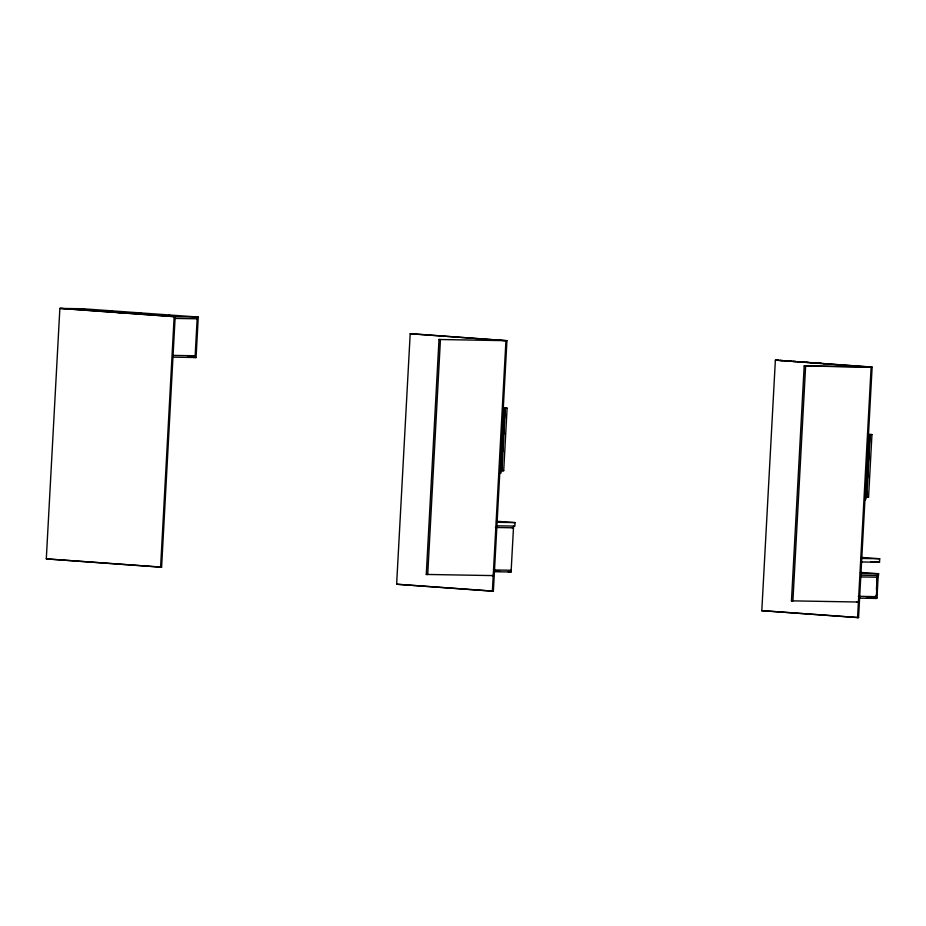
<?xml version="1.0" encoding="UTF-8"?>
<svg xmlns="http://www.w3.org/2000/svg" width="926" height="926" viewBox="0 0 926 926"><rect width="100%" height="100%" fill="white"/><g stroke="black" fill="none" stroke-linecap="round" stroke-linejoin="round"><path stroke-width="1.39" d="M60.861 308.404L175.164 316.68L161.599 567.175L46.3 558.887L59.866 308.393L83.953 308.786M160.592 567.163L174.157 316.669L198.257 317.051L196.069 357.529L172.965 357.147M195.062 357.505L197.261 317.039M396.629 584.237L410.195 333.742L411.19 333.754L506.939 340.687L493.373 591.182L396.629 584.237L493.373 591.182M439.005 339.495L440.44 339.599L427.719 574.537L426.273 574.433L439.005 339.495L506.939 340.687M492.377 591.17L505.943 340.664L410.195 333.742M504.485 408.829L500.63 473.417L504.311 408.817M501.672 470.628L500.92 471.415L504.323 408.493L505.029 408.505L504.485 418.621M501.742 469.181L501.985 464.852M502.679 451.853L503.235 441.737M503.628 434.514L504.172 424.397M507.101 408.181L505.33 408.158L501.95 470.674L503.709 470.697L507.101 408.181L502.83 407.88M494.426 571.724L511.083 572.002L513.571 526.084M496.463 521.257L515.041 522.6L514.844 526.107L496.915 525.806M761.809 610.662L775.375 360.168L776.382 360.179L872.13 367.113L858.564 617.607L761.809 610.662L858.564 617.607M872.13 367.113L805.632 366.025L792.911 600.951L791.464 600.847L804.185 365.92L869.699 366.985M857.569 617.596L871.135 367.09L775.375 360.168M869.34 435.22L865.497 499.82L869.167 435.208M866.528 497.03L865.775 497.818L869.19 434.896L869.884 434.907L869.421 443.577M866.609 495.584L866.84 491.255M867.546 478.244L868.09 468.139M868.484 460.916L869.028 450.8M871.956 434.583L870.185 434.549L866.805 497.065L868.565 497.1L871.956 434.583L867.697 434.271M871.655 597.698L875.973 598.011L876.123 595.233M876.424 589.688L877.096 577.222M859.617 598.15L876.274 598.428L877.512 575.463M875.973 598.011L876.98 598.022L878.172 575.845L877.177 575.833M860.428 572.418L878.612 573.726L878.519 575.486L860.867 575.196M861.585 561.966L879.515 562.256L879.7 558.748L861.122 557.406M111.537 310.835L112.532 310.858M118.019 312.548L141.111 312.919M168.682 314.967L169.678 314.99M175.072 318.428L197.157 318.787M777.342 360.249L778.338 360.26M780.213 360.457L781.22 360.469M781.66 360.561L782.655 360.573M784.53 360.77L785.526 360.781M785.966 360.874L786.973 360.885M788.848 361.082L789.843 361.094M790.283 361.186L791.29 361.198M793.165 361.395L794.161 361.406M794.601 361.499L795.608 361.51M797.483 361.707L798.478 361.719M798.918 361.811L799.914 361.823M801.8 362.02L802.796 362.031M803.236 362.124L804.231 362.135M806.118 362.332L807.113 362.344M807.553 362.436L808.548 362.448M810.424 362.645L811.431 362.656M811.87 362.749L812.866 362.76M814.741 362.957L815.748 362.969M816.188 363.061L817.183 363.073M819.059 363.27L820.066 363.281M820.494 363.374L821.501 363.386M823.376 363.582L824.372 363.594M173.069 355.399L195.154 355.758M501.093 470.593L503.709 470.697M865.949 496.984L868.565 497.1M497.112 522.31L515.041 522.6M861.77 558.459L879.7 558.748M46.3 558.887L161.599 567.175M860.96 573.437L878.612 573.726M494.53 569.976L511.175 570.242M860.763 576.944L877.42 577.211M426.273 574.433L493.222 575.602L491.775 575.497M876.366 596.668L858.275 596.298M791.464 600.847L858.414 602.027L856.967 601.923M82.958 308.775L198.257 317.051M59.866 308.393L174.157 316.669M804.185 365.92L805.632 366.025M187.92 356.996L196.069 357.529M512.032 527.727L513.479 527.832L495.387 527.461M870.938 561.631L879.515 562.256M872.662 597.71L876.98 598.022M495.445 570.867L499.716 571.18M508.235 571.793L511.083 572.002M866.481 597.71L876.274 598.428"/></g></svg>
